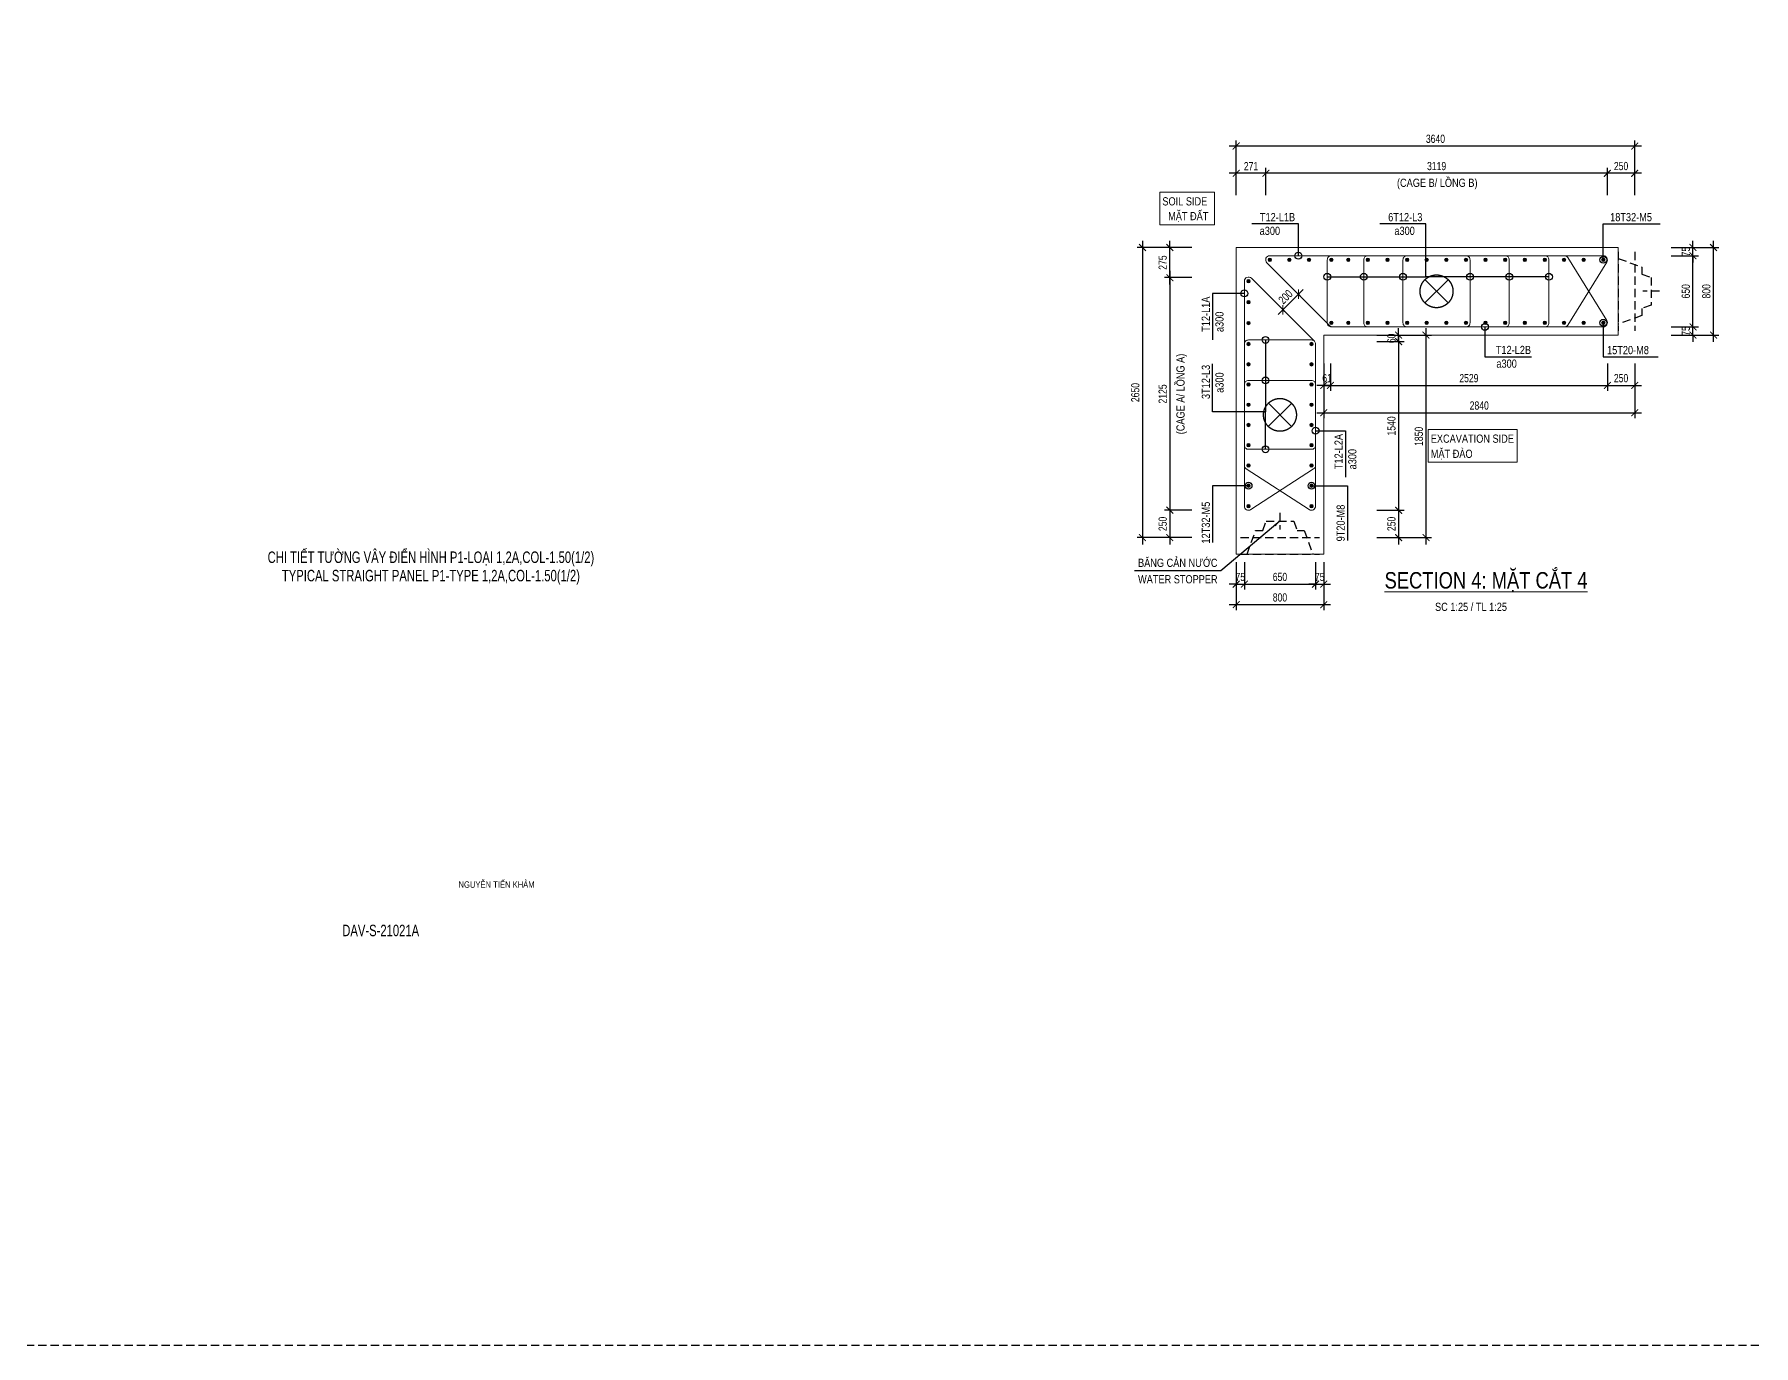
# Model space of a CAD drawing. Header units: millimetres. Extents: x 2611025 to 4139346, y -89870 to 101087.
# Drawn here: x 2967161 to 3029960, y -78018 to -30106 of the extents above; entities that cross this region are included whole.
import ezdxf
from ezdxf.enums import TextEntityAlignment as Align

# ---------------------------------------------------------------- set-up
doc = ezdxf.new("R2010")
doc.units = ezdxf.units.MM
doc.header["$LTSCALE"] = 1200
doc.header["$PDMODE"] = 35
doc.linetypes.add('CENTER', pattern=[2, 1.25, -0.25, 0.25, -0.25])
doc.linetypes.add('HIDDEN', pattern=[0.375, 0.25, -0.125])
for name, color, linetype, lineweight in [('BOUND', 3, 'Continuous', 20), ('CWS', 8, 'HIDDEN', 9), ('GRID', 74, 'CENTER', 15), ('LEADER', 8, 'Continuous', 9), ('MCT', 6, 'Continuous', 20), ('TCHI', 4, 'HIDDEN', 30), ('TEXTEN', 3, 'Continuous', 13), ('TEXTMA', 2, 'Continuous', 13), ('TEXTVN', 2, 'Continuous', 20), ('TIE', 4, 'Continuous', 13)]:
    doc.layers.add(name, color=color, linetype=linetype, lineweight=lineweight)
for name, color, linetype in [('CDC -TEXT KHUNG', 7, 'Continuous'), ('CDC.02.DIM', 1, 'Continuous'), ('CDC.04.HIDDEN', 8, 'HIDDEN'), ('CDC.11.NOTE', 8, 'Continuous'), ('CDC_06.TEXT', 2, 'Continuous'), ('MIE', 5, 'HIDDEN')]:
    doc.layers.add(name, color=color, linetype=linetype)
doc.styles.add('BIGTEXT', font='arial.ttf', dxfattribs={"width": 0.8})
doc.styles.add('DB_Arial', font='arial.ttf', dxfattribs={"width": 0.8})
doc.styles.add('KT CDC', font='arial.ttf', dxfattribs={"width": 0.85, "height": 200})
doc.styles.add('SMTEXT', font='arial.ttf', dxfattribs={"width": 0.75})
doc.dimstyles.new('BSV1-100', dxfattribs={"dimtxt": 300, "dimasz": 250, "dimexe": 200, "dimexo": 0, "dimgap": 108, "dimtad": 1, "dimdec": 0, "dimdsep": 46, "dimtxsty": 'SMTEXT', "dimblk": 'ARCHTICK', "dimcen": 100, "dimdle": 250, "dimclrd": 256, "dimclre": 256, "dimclrt": 1, "dimadec": 0, "dimazin": 0, "dimtfac": 1, "dimtdec": 0, "dimtix": 1, "dimtmove": 2, "dimatfit": 3, "dimfxl": 720, "dimfxlon": 1, "dimtolj": 1, "dimtzin": 0, "dimarcsym": 0})
doc.dimstyles.new('BSV25', dxfattribs={"dimtxt": 300, "dimasz": 250, "dimexe": 200, "dimexo": 0, "dimgap": 108, "dimtad": 1, "dimdec": 0, "dimlfac": 0.25, "dimdsep": 46, "dimtxsty": 'SMTEXT', "dimblk": 'ARCHTICK', "dimcen": 100, "dimdle": 250, "dimclrd": 256, "dimclre": 256, "dimclrt": 2, "dimadec": 0, "dimazin": 0, "dimtfac": 1, "dimtdec": 0, "dimtix": 1, "dimtmove": 2, "dimatfit": 3, "dimfxl": 800, "dimfxlon": 1, "dimtolj": 1, "dimtzin": 0, "dimarcsym": 0})

# ---------------------------------------------------------------- blocks, each defined once
blk = doc.blocks.new('cws800')
at = {"layer": 'CDC.04.HIDDEN'}
for p, q in [((-600, 1440), (-600, -1440)), ((0, 1440), (0, -1440))]:
    blk.add_line(p, q, dxfattribs=at)
for points in [[(0, 1200), (-860, 888), (-860, 627), (-1200, 507), (-1200, -507), (-860, -627), (-860, -888), (0, -1200)], [(-1500, 0), (-900, 0)]]:
    blk.add_lwpolyline(points, dxfattribs=at)
blk = doc.blocks.new('_ArchTick')
at = {"color": 0, "linetype": 'ByBlock', "const_width": 0.15}
blk.add_lwpolyline([(-0.5, -0.5), (0.5, 0.5)], dxfattribs=at)
blk = doc.blocks.new('*D407')
at = {"layer": 'CDC.02.DIM', "lineweight": -2, "transparency": 16777216}
for p, q in [((3010809, -34184), (3025869, -34184)), ((3011059, -34984), (3011059, -33984)), ((3025619, -34984), (3025619, -33984))]:
    blk.add_line(p, q, dxfattribs=at)
at = {"layer": 'Defpoints', "color": 0, "transparency": 16777216}
for p in [(3025619, -34184), (3011059, -37894), (3025619, -38054)]:
    blk.add_point(p, dxfattribs=at)
at = {"layer": 'CDC.02.DIM', "lineweight": -2, "transparency": 16777216, "xscale": 250, "yscale": 250, "zscale": 250, "rotation": 180}
blk.add_blockref('_ArchTick', (3011059, -34184), dxfattribs=at)
at = {"layer": 'CDC.02.DIM', "lineweight": -2, "transparency": 16777216, "xscale": 250, "yscale": 250, "zscale": 250}
blk.add_blockref('_ArchTick', (3025619, -34184), dxfattribs=at)
at = {"layer": 'CDC.02.DIM', "color": 2, "transparency": 16777216, "insert": (3018339, -33923), "char_height": 300, "attachment_point": 5, "style": 'SMTEXT'}
blk.add_mtext('\\A1;3640', dxfattribs=at)
blk = doc.blocks.new('*D408')
at = {"layer": 'CDC.02.DIM', "lineweight": -2, "transparency": 16777216}
for p, q in [((3024619, -35981), (3024619, -34981)), ((3025619, -35981), (3025619, -34981)), ((3025869, -35181), (3024369, -35181))]:
    blk.add_line(p, q, dxfattribs=at)
at = {"layer": 'Defpoints', "color": 0, "transparency": 16777216}
for p in [(3024619, -35181), (3024619, -37894), (3025619, -37894)]:
    blk.add_point(p, dxfattribs=at)
at = {"layer": 'CDC.02.DIM', "lineweight": -2, "transparency": 16777216, "xscale": 250, "yscale": 250, "zscale": 250, "rotation": 180}
blk.add_blockref('_ArchTick', (3024619, -35181), dxfattribs=at)
at = {"layer": 'CDC.02.DIM', "lineweight": -2, "transparency": 16777216, "xscale": 250, "yscale": 250, "zscale": 250}
blk.add_blockref('_ArchTick', (3025619, -35181), dxfattribs=at)
at = {"layer": 'CDC.02.DIM', "color": 2, "transparency": 16777216, "insert": (3025119, -34919), "char_height": 300, "attachment_point": 5, "style": 'SMTEXT'}
blk.add_mtext('\\A1;250', dxfattribs=at)
blk = doc.blocks.new('*D409')
at = {"layer": 'CDC.02.DIM', "lineweight": -2, "transparency": 16777216}
for p, q in [((3012144, -35981), (3012144, -34981)), ((3024619, -35981), (3024619, -34981)), ((3024869, -35181), (3011894, -35181))]:
    blk.add_line(p, q, dxfattribs=at)
at = {"layer": 'Defpoints', "color": 0, "transparency": 16777216}
for p in [(3012144, -35181), (3012144, -37894), (3024619, -37894)]:
    blk.add_point(p, dxfattribs=at)
at = {"layer": 'CDC.02.DIM', "lineweight": -2, "transparency": 16777216, "xscale": 250, "yscale": 250, "zscale": 250, "rotation": 180}
blk.add_blockref('_ArchTick', (3012144, -35181), dxfattribs=at)
at = {"layer": 'CDC.02.DIM', "lineweight": -2, "transparency": 16777216, "xscale": 250, "yscale": 250, "zscale": 250}
blk.add_blockref('_ArchTick', (3024619, -35181), dxfattribs=at)
at = {"layer": 'CDC.02.DIM', "color": 2, "transparency": 16777216, "insert": (3018381, -34919), "char_height": 300, "attachment_point": 5, "style": 'SMTEXT'}
blk.add_mtext('\\A1;3119', dxfattribs=at)
blk = doc.blocks.new('*D410')
at = {"layer": 'CDC.02.DIM', "lineweight": -2, "transparency": 16777216}
for p, q in [((3011059, -35981), (3011059, -34981)), ((3012144, -35981), (3012144, -34981)), ((3012394, -35181), (3010809, -35181))]:
    blk.add_line(p, q, dxfattribs=at)
at = {"layer": 'Defpoints', "color": 0, "transparency": 16777216}
for p in [(3011059, -35181), (3011059, -37894), (3012144, -37894)]:
    blk.add_point(p, dxfattribs=at)
at = {"layer": 'CDC.02.DIM', "lineweight": -2, "transparency": 16777216, "xscale": 250, "yscale": 250, "zscale": 250, "rotation": 180}
blk.add_blockref('_ArchTick', (3011059, -35181), dxfattribs=at)
at = {"layer": 'CDC.02.DIM', "lineweight": -2, "transparency": 16777216, "xscale": 250, "yscale": 250, "zscale": 250}
blk.add_blockref('_ArchTick', (3012144, -35181), dxfattribs=at)
at = {"layer": 'CDC.02.DIM', "color": 2, "transparency": 16777216, "insert": (3011601, -34922), "char_height": 300, "attachment_point": 5, "style": 'SMTEXT'}
blk.add_mtext('\\A1;271', dxfattribs=at)
blk = doc.blocks.new('mct1')
at = {"lineweight": 9}
h = blk.add_hatch(color=256, dxfattribs=at)
h.dxf.hatch_style = 1
h.paths.add_polyline_path([(-16, 0, 1), (16, 0, 1)])
blk.add_circle((0, 0), 16, dxfattribs=at)
blk = doc.blocks.new('*D411')
at = {"layer": 'CDC.02.DIM', "lineweight": -2, "transparency": 16777216}
for p, q in [((3017193, -41094), (3018193, -41094)), ((3017993, -40844), (3017993, -48743)), ((3017193, -48493), (3018193, -48493))]:
    blk.add_line(p, q, dxfattribs=at)
at = {"layer": 'Defpoints', "color": 0, "transparency": 16777216}
for p in [(3014259, -41094), (3014259, -48493), (3017993, -48493)]:
    blk.add_point(p, dxfattribs=at)
at = {"layer": 'CDC.02.DIM', "lineweight": -2, "transparency": 16777216, "xscale": 250, "yscale": 250, "zscale": 250}
for p, rotation in [((3017993, -41094), 90), ((3017993, -48493), 270)]:
    blk.add_blockref('_ArchTick', p, dxfattribs=dict(at, rotation=rotation))
at = {"layer": 'CDC.02.DIM', "color": 2, "transparency": 16777216, "insert": (3017732, -44794), "char_height": 300, "attachment_point": 5, "rotation": 90, "style": 'SMTEXT'}
blk.add_mtext('\\A1;1850', dxfattribs=at)
blk = doc.blocks.new('*D412')
at = {"layer": 'CDC.02.DIM', "lineweight": -2, "transparency": 16777216}
for p, q in [((3014501, -42130), (3014501, -43130)), ((3024619, -42130), (3024619, -43130)), ((3014251, -42930), (3024869, -42930))]:
    blk.add_line(p, q, dxfattribs=at)
at = {"layer": 'Defpoints', "color": 0, "transparency": 16777216}
for p in [(3014501, -41094), (3024619, -41094), (3024619, -42930)]:
    blk.add_point(p, dxfattribs=at)
at = {"layer": 'CDC.02.DIM', "lineweight": -2, "transparency": 16777216, "xscale": 250, "yscale": 250, "zscale": 250, "rotation": 180}
blk.add_blockref('_ArchTick', (3014501, -42930), dxfattribs=at)
at = {"layer": 'CDC.02.DIM', "lineweight": -2, "transparency": 16777216, "xscale": 250, "yscale": 250, "zscale": 250}
blk.add_blockref('_ArchTick', (3024619, -42930), dxfattribs=at)
at = {"layer": 'CDC.02.DIM', "color": 2, "transparency": 16777216, "insert": (3019560, -42669), "char_height": 300, "attachment_point": 5, "style": 'SMTEXT'}
blk.add_mtext('\\A1;2529', dxfattribs=at)
blk = doc.blocks.new('*D413')
at = {"layer": 'CDC.02.DIM', "lineweight": -2, "transparency": 16777216}
for p, q in [((3014259, -43130), (3014259, -44130)), ((3025619, -43130), (3025619, -44130)), ((3014009, -43930), (3025869, -43930))]:
    blk.add_line(p, q, dxfattribs=at)
at = {"layer": 'Defpoints', "color": 0, "transparency": 16777216}
for p in [(3014259, -41094), (3025619, -41094), (3025619, -43930)]:
    blk.add_point(p, dxfattribs=at)
at = {"layer": 'CDC.02.DIM', "lineweight": -2, "transparency": 16777216, "xscale": 250, "yscale": 250, "zscale": 250, "rotation": 180}
blk.add_blockref('_ArchTick', (3014259, -43930), dxfattribs=at)
at = {"layer": 'CDC.02.DIM', "lineweight": -2, "transparency": 16777216, "xscale": 250, "yscale": 250, "zscale": 250}
blk.add_blockref('_ArchTick', (3025619, -43930), dxfattribs=at)
at = {"layer": 'CDC.02.DIM', "color": 2, "transparency": 16777216, "insert": (3019939, -43669), "char_height": 300, "attachment_point": 5, "style": 'SMTEXT'}
blk.add_mtext('\\A1;2840', dxfattribs=at)
blk = doc.blocks.new('*D414')
at = {"layer": 'CDC.02.DIM', "lineweight": -2, "transparency": 16777216}
for p, q in [((3024619, -42130), (3024619, -43130)), ((3025619, -42130), (3025619, -43130)), ((3024369, -42930), (3025869, -42930))]:
    blk.add_line(p, q, dxfattribs=at)
at = {"layer": 'Defpoints', "color": 0, "transparency": 16777216}
for p in [(3024619, -41094), (3025619, -41094), (3025619, -42930)]:
    blk.add_point(p, dxfattribs=at)
at = {"layer": 'CDC.02.DIM', "lineweight": -2, "transparency": 16777216, "xscale": 250, "yscale": 250, "zscale": 250, "rotation": 180}
blk.add_blockref('_ArchTick', (3024619, -42930), dxfattribs=at)
at = {"layer": 'CDC.02.DIM', "lineweight": -2, "transparency": 16777216, "xscale": 250, "yscale": 250, "zscale": 250}
blk.add_blockref('_ArchTick', (3025619, -42930), dxfattribs=at)
at = {"layer": 'CDC.02.DIM', "color": 2, "transparency": 16777216, "insert": (3025119, -42669), "char_height": 300, "attachment_point": 5, "style": 'SMTEXT'}
blk.add_mtext('\\A1;250', dxfattribs=at)
blk = doc.blocks.new('*D415')
at = {"layer": 'CDC.02.DIM', "lineweight": -2, "transparency": 16777216}
for p, q in [((3016193, -41333), (3017193, -41333)), ((3016993, -41083), (3016993, -47743)), ((3016193, -47493), (3017193, -47493))]:
    blk.add_line(p, q, dxfattribs=at)
at = {"layer": 'Defpoints', "color": 0, "transparency": 16777216}
for p in [(3014259, -41333), (3014259, -47493), (3016993, -47493)]:
    blk.add_point(p, dxfattribs=at)
at = {"layer": 'CDC.02.DIM', "lineweight": -2, "transparency": 16777216, "xscale": 250, "yscale": 250, "zscale": 250}
for p, rotation in [((3016993, -41333), 90), ((3016993, -47493), 270)]:
    blk.add_blockref('_ArchTick', p, dxfattribs=dict(at, rotation=rotation))
at = {"layer": 'CDC.02.DIM', "color": 2, "transparency": 16777216, "insert": (3016732, -44413), "char_height": 300, "attachment_point": 5, "rotation": 90, "style": 'SMTEXT'}
blk.add_mtext('\\A1;1540', dxfattribs=at)
blk = doc.blocks.new('*D416')
at = {"layer": 'CDC.02.DIM', "lineweight": -2, "transparency": 16777216}
for p, q in [((3016193, -47493), (3017193, -47493)), ((3016993, -47243), (3016993, -48743)), ((3016193, -48493), (3017193, -48493))]:
    blk.add_line(p, q, dxfattribs=at)
at = {"layer": 'Defpoints', "color": 0, "transparency": 16777216}
for p in [(3014259, -47493), (3014259, -48493), (3016993, -48493)]:
    blk.add_point(p, dxfattribs=at)
at = {"layer": 'CDC.02.DIM', "lineweight": -2, "transparency": 16777216, "xscale": 250, "yscale": 250, "zscale": 250}
for p, rotation in [((3016993, -47493), 90), ((3016993, -48493), 270)]:
    blk.add_blockref('_ArchTick', p, dxfattribs=dict(at, rotation=rotation))
at = {"layer": 'CDC.02.DIM', "color": 2, "transparency": 16777216, "insert": (3016732, -47993), "char_height": 300, "attachment_point": 5, "rotation": 90, "style": 'SMTEXT'}
blk.add_mtext('\\A1;250', dxfattribs=at)
blk = doc.blocks.new('*D417')
at = {"layer": 'CDC.02.DIM', "lineweight": -2, "transparency": 16777216}
for p, q in [((3016193, -41094), (3017193, -41094)), ((3016193, -41333), (3017193, -41333)), ((3016993, -41094), (3016993, -40844)), ((3016993, -41333), (3016993, -41094)), ((3016993, -41333), (3016993, -41583))]:
    blk.add_line(p, q, dxfattribs=at)
at = {"layer": 'Defpoints', "color": 0, "transparency": 16777216}
for p in [(3014259, -41094), (3014259, -41333), (3016993, -41094)]:
    blk.add_point(p, dxfattribs=at)
at = {"layer": 'CDC.02.DIM', "lineweight": -2, "transparency": 16777216, "xscale": 250, "yscale": 250, "zscale": 250}
for p, rotation in [((3016993, -41094), 270), ((3016993, -41333), 90)]:
    blk.add_blockref('_ArchTick', p, dxfattribs=dict(at, rotation=rotation))
at = {"layer": 'CDC.02.DIM', "color": 2, "transparency": 16777216, "insert": (3016732, -41213), "char_height": 300, "attachment_point": 5, "rotation": 90, "style": 'SMTEXT'}
blk.add_mtext('\\A1;60', dxfattribs=at)
blk = doc.blocks.new('*D418')
at = {"layer": 'CDC.02.DIM', "lineweight": -2, "transparency": 16777216}
for p, q in [((3014259, -42130), (3014259, -43130)), ((3014501, -42130), (3014501, -43130)), ((3014259, -42930), (3014009, -42930)), ((3014501, -42930), (3014259, -42930)), ((3014501, -42930), (3014751, -42930))]:
    blk.add_line(p, q, dxfattribs=at)
at = {"layer": 'Defpoints', "color": 0, "transparency": 16777216}
for p in [(3014259, -41094), (3014501, -41094), (3014259, -42930)]:
    blk.add_point(p, dxfattribs=at)
at = {"layer": 'CDC.02.DIM', "lineweight": -2, "transparency": 16777216, "xscale": 250, "yscale": 250, "zscale": 250}
blk.add_blockref('_ArchTick', (3014259, -42930), dxfattribs=at)
at = {"layer": 'CDC.02.DIM', "lineweight": -2, "transparency": 16777216, "xscale": 250, "yscale": 250, "zscale": 250, "rotation": 180}
blk.add_blockref('_ArchTick', (3014501, -42930), dxfattribs=at)
at = {"layer": 'CDC.02.DIM', "color": 2, "transparency": 16777216, "insert": (3014380, -42669), "char_height": 300, "attachment_point": 5, "style": 'SMTEXT'}
blk.add_mtext('\\A1;61', dxfattribs=at)
blk = doc.blocks.new('*D419')
at = {"layer": 'CDC.02.DIM', "lineweight": -2, "transparency": 16777216}
for p, q in [((3028495, -41344), (3028495, -37644)), ((3027695, -37894), (3028695, -37894)), ((3027695, -41094), (3028695, -41094))]:
    blk.add_line(p, q, dxfattribs=at)
at = {"layer": 'Defpoints', "color": 0, "transparency": 16777216}
for p in [(3025019, -37894), (3028495, -37894), (3025019, -41094)]:
    blk.add_point(p, dxfattribs=at)
at = {"layer": 'CDC.02.DIM', "lineweight": -2, "transparency": 16777216, "xscale": 250, "yscale": 250, "zscale": 250}
for p, rotation in [((3028495, -37894), 90), ((3028495, -41094), 270)]:
    blk.add_blockref('_ArchTick', p, dxfattribs=dict(at, rotation=rotation))
at = {"layer": 'CDC.02.DIM', "color": 2, "transparency": 16777216, "insert": (3028234, -39494), "char_height": 300, "attachment_point": 5, "rotation": 90, "style": 'SMTEXT'}
blk.add_mtext('\\A1;800', dxfattribs=at)
blk = doc.blocks.new('*D420')
at = {"layer": 'CDC.02.DIM', "lineweight": -2, "transparency": 16777216}
for p, q in [((3026945, -40794), (3027945, -40794)), ((3027745, -40794), (3027745, -40544)), ((3027745, -41094), (3027745, -40794)), ((3026945, -41094), (3027945, -41094)), ((3027745, -41094), (3027745, -41344))]:
    blk.add_line(p, q, dxfattribs=at)
at = {"layer": 'Defpoints', "color": 0, "transparency": 16777216}
for p in [(3025019, -40794), (3027745, -40794), (3025019, -41094)]:
    blk.add_point(p, dxfattribs=at)
at = {"layer": 'CDC.02.DIM', "lineweight": -2, "transparency": 16777216, "xscale": 250, "yscale": 250, "zscale": 250}
for p, rotation in [((3027745, -40794), 270), ((3027745, -41094), 90)]:
    blk.add_blockref('_ArchTick', p, dxfattribs=dict(at, rotation=rotation))
at = {"layer": 'CDC.02.DIM', "color": 2, "transparency": 16777216, "insert": (3027484, -40944), "char_height": 300, "attachment_point": 5, "rotation": 90, "style": 'SMTEXT'}
blk.add_mtext('\\A1;75', dxfattribs=at)
blk = doc.blocks.new('*D421')
at = {"layer": 'CDC.02.DIM', "lineweight": -2, "transparency": 16777216}
for p, q in [((3026945, -38194), (3027945, -38194)), ((3027745, -41044), (3027745, -37944)), ((3026945, -40794), (3027945, -40794))]:
    blk.add_line(p, q, dxfattribs=at)
at = {"layer": 'Defpoints', "color": 0, "transparency": 16777216}
for p in [(3025019, -38194), (3027745, -38194), (3025019, -40794)]:
    blk.add_point(p, dxfattribs=at)
at = {"layer": 'CDC.02.DIM', "lineweight": -2, "transparency": 16777216, "xscale": 250, "yscale": 250, "zscale": 250}
for p, rotation in [((3027745, -38194), 90), ((3027745, -40794), 270)]:
    blk.add_blockref('_ArchTick', p, dxfattribs=dict(at, rotation=rotation))
at = {"layer": 'CDC.02.DIM', "color": 2, "transparency": 16777216, "insert": (3027484, -39494), "char_height": 300, "attachment_point": 5, "rotation": 90, "style": 'SMTEXT'}
blk.add_mtext('\\A1;650', dxfattribs=at)
blk = doc.blocks.new('*D422')
at = {"layer": 'CDC.02.DIM', "lineweight": -2, "transparency": 16777216}
for p, q in [((3027745, -37894), (3027745, -37644)), ((3026945, -37894), (3027945, -37894)), ((3026945, -38194), (3027945, -38194)), ((3027745, -38194), (3027745, -37894)), ((3027745, -38194), (3027745, -38444))]:
    blk.add_line(p, q, dxfattribs=at)
at = {"layer": 'Defpoints', "color": 0, "transparency": 16777216}
for p in [(3025019, -37894), (3025019, -38194), (3027745, -37894)]:
    blk.add_point(p, dxfattribs=at)
at = {"layer": 'CDC.02.DIM', "lineweight": -2, "transparency": 16777216, "xscale": 250, "yscale": 250, "zscale": 250}
for p, rotation in [((3027745, -37894), 270), ((3027745, -38194), 90)]:
    blk.add_blockref('_ArchTick', p, dxfattribs=dict(at, rotation=rotation))
at = {"layer": 'CDC.02.DIM', "color": 2, "transparency": 16777216, "insert": (3027484, -38044), "char_height": 300, "attachment_point": 5, "rotation": 90, "style": 'SMTEXT'}
blk.add_mtext('\\A1;75', dxfattribs=at)
blk = doc.blocks.new('*D423')
at = {"layer": 'CDC.02.DIM', "lineweight": -2, "transparency": 16777216}
for p, q in [((3007637, -37644), (3007637, -48743)), ((3008437, -37894), (3007437, -37894)), ((3008437, -48493), (3007437, -48493))]:
    blk.add_line(p, q, dxfattribs=at)
at = {"layer": 'Defpoints', "color": 0, "transparency": 16777216}
for p in [(3011059, -37894), (3007637, -48493), (3011059, -48493)]:
    blk.add_point(p, dxfattribs=at)
at = {"layer": 'CDC.02.DIM', "lineweight": -2, "transparency": 16777216, "xscale": 250, "yscale": 250, "zscale": 250}
for p, rotation in [((3007637, -37894), 90), ((3007637, -48493), 270)]:
    blk.add_blockref('_ArchTick', p, dxfattribs=dict(at, rotation=rotation))
at = {"layer": 'CDC.02.DIM', "color": 2, "transparency": 16777216, "insert": (3007376, -43194), "char_height": 300, "attachment_point": 5, "rotation": 90, "style": 'SMTEXT'}
blk.add_mtext('\\A1;2650', dxfattribs=at)
blk = doc.blocks.new('*D424')
at = {"layer": 'CDC.02.DIM', "lineweight": -2, "transparency": 16777216}
for p, q in [((3008637, -38745), (3008637, -47743)), ((3009437, -38995), (3008437, -38995)), ((3009437, -47493), (3008437, -47493))]:
    blk.add_line(p, q, dxfattribs=at)
at = {"layer": 'Defpoints', "color": 0, "transparency": 16777216}
for p in [(3011429, -38995), (3008637, -47493), (3011059, -47493)]:
    blk.add_point(p, dxfattribs=at)
at = {"layer": 'CDC.02.DIM', "lineweight": -2, "transparency": 16777216, "xscale": 250, "yscale": 250, "zscale": 250}
for p, rotation in [((3008637, -38995), 90), ((3008637, -47493), 270)]:
    blk.add_blockref('_ArchTick', p, dxfattribs=dict(at, rotation=rotation))
at = {"layer": 'CDC.02.DIM', "color": 2, "transparency": 16777216, "insert": (3008376, -43244), "char_height": 300, "attachment_point": 5, "rotation": 90, "style": 'SMTEXT'}
blk.add_mtext('\\A1;2125', dxfattribs=at)
blk = doc.blocks.new('*D425')
at = {"layer": 'CDC.02.DIM', "lineweight": -2, "transparency": 16777216}
for p, q in [((3009437, -47493), (3008437, -47493)), ((3008637, -47243), (3008637, -48743)), ((3009437, -48493), (3008437, -48493))]:
    blk.add_line(p, q, dxfattribs=at)
at = {"layer": 'Defpoints', "color": 0, "transparency": 16777216}
for p in [(3011059, -47493), (3008637, -48493), (3011059, -48493)]:
    blk.add_point(p, dxfattribs=at)
at = {"layer": 'CDC.02.DIM', "lineweight": -2, "transparency": 16777216, "xscale": 250, "yscale": 250, "zscale": 250}
for p, rotation in [((3008637, -47493), 90), ((3008637, -48493), 270)]:
    blk.add_blockref('_ArchTick', p, dxfattribs=dict(at, rotation=rotation))
at = {"layer": 'CDC.02.DIM', "color": 2, "transparency": 16777216, "insert": (3008376, -47993), "char_height": 300, "attachment_point": 5, "rotation": 90, "style": 'SMTEXT'}
blk.add_mtext('\\A1;250', dxfattribs=at)
blk = doc.blocks.new('*D426')
at = {"layer": 'CDC.02.DIM', "lineweight": -2, "transparency": 16777216}
for p, q in [((3008637, -39245), (3008637, -37644)), ((3009437, -37894), (3008437, -37894)), ((3009437, -38995), (3008437, -38995))]:
    blk.add_line(p, q, dxfattribs=at)
at = {"layer": 'Defpoints', "color": 0, "transparency": 16777216}
for p in [(3008637, -37894), (3011059, -37894), (3011429, -38995)]:
    blk.add_point(p, dxfattribs=at)
at = {"layer": 'CDC.02.DIM', "lineweight": -2, "transparency": 16777216, "xscale": 250, "yscale": 250, "zscale": 250}
for p, rotation in [((3008637, -37894), 90), ((3008637, -38995), 270)]:
    blk.add_blockref('_ArchTick', p, dxfattribs=dict(at, rotation=rotation))
at = {"layer": 'CDC.02.DIM', "color": 2, "transparency": 16777216, "insert": (3008376, -38444), "char_height": 300, "attachment_point": 5, "rotation": 90, "style": 'SMTEXT'}
blk.add_mtext('\\A1;275', dxfattribs=at)
blk = doc.blocks.new('*D427')
at = {"layer": 'CDC.02.DIM', "lineweight": -2, "transparency": 16777216}
for p, q in [((3011059, -50143), (3011059, -51143)), ((3014259, -50143), (3014259, -51143)), ((3010809, -50943), (3014509, -50943))]:
    blk.add_line(p, q, dxfattribs=at)
at = {"layer": 'Defpoints', "color": 0, "transparency": 16777216}
for p in [(3011059, -49093), (3014259, -49093), (3014259, -50943)]:
    blk.add_point(p, dxfattribs=at)
at = {"layer": 'CDC.02.DIM', "lineweight": -2, "transparency": 16777216, "xscale": 250, "yscale": 250, "zscale": 250, "rotation": 180}
blk.add_blockref('_ArchTick', (3011059, -50943), dxfattribs=at)
at = {"layer": 'CDC.02.DIM', "lineweight": -2, "transparency": 16777216, "xscale": 250, "yscale": 250, "zscale": 250}
blk.add_blockref('_ArchTick', (3014259, -50943), dxfattribs=at)
at = {"layer": 'CDC.02.DIM', "color": 2, "transparency": 16777216, "insert": (3012659, -50682), "char_height": 300, "attachment_point": 5, "style": 'SMTEXT'}
blk.add_mtext('\\A1;800', dxfattribs=at)
blk = doc.blocks.new('*D428')
at = {"layer": 'CDC.02.DIM', "lineweight": -2, "transparency": 16777216}
for p, q in [((3011059, -49393), (3011059, -50393)), ((3011359, -49393), (3011359, -50393)), ((3011059, -50193), (3010809, -50193)), ((3011059, -50193), (3011359, -50193)), ((3011359, -50193), (3011609, -50193))]:
    blk.add_line(p, q, dxfattribs=at)
at = {"layer": 'Defpoints', "color": 0, "transparency": 16777216}
for p in [(3011059, -49093), (3011359, -49093), (3011359, -50193)]:
    blk.add_point(p, dxfattribs=at)
at = {"layer": 'CDC.02.DIM', "lineweight": -2, "transparency": 16777216, "xscale": 250, "yscale": 250, "zscale": 250}
blk.add_blockref('_ArchTick', (3011059, -50193), dxfattribs=at)
at = {"layer": 'CDC.02.DIM', "lineweight": -2, "transparency": 16777216, "xscale": 250, "yscale": 250, "zscale": 250, "rotation": 180}
blk.add_blockref('_ArchTick', (3011359, -50193), dxfattribs=at)
at = {"layer": 'CDC.02.DIM', "color": 2, "transparency": 16777216, "insert": (3011209, -49933), "char_height": 300, "attachment_point": 5, "style": 'SMTEXT'}
blk.add_mtext('\\A1;75', dxfattribs=at)
blk = doc.blocks.new('*D429')
at = {"layer": 'CDC.02.DIM', "lineweight": -2, "transparency": 16777216}
for p, q in [((3011359, -49393), (3011359, -50393)), ((3013959, -49393), (3013959, -50393)), ((3011109, -50193), (3014209, -50193))]:
    blk.add_line(p, q, dxfattribs=at)
at = {"layer": 'Defpoints', "color": 0, "transparency": 16777216}
for p in [(3011359, -49093), (3013959, -49093), (3013959, -50193)]:
    blk.add_point(p, dxfattribs=at)
at = {"layer": 'CDC.02.DIM', "lineweight": -2, "transparency": 16777216, "xscale": 250, "yscale": 250, "zscale": 250, "rotation": 180}
blk.add_blockref('_ArchTick', (3011359, -50193), dxfattribs=at)
at = {"layer": 'CDC.02.DIM', "lineweight": -2, "transparency": 16777216, "xscale": 250, "yscale": 250, "zscale": 250}
blk.add_blockref('_ArchTick', (3013959, -50193), dxfattribs=at)
at = {"layer": 'CDC.02.DIM', "color": 2, "transparency": 16777216, "insert": (3012659, -49932), "char_height": 300, "attachment_point": 5, "style": 'SMTEXT'}
blk.add_mtext('\\A1;650', dxfattribs=at)
blk = doc.blocks.new('*D430')
at = {"layer": 'CDC.02.DIM', "lineweight": -2, "transparency": 16777216}
for p, q in [((3013959, -49393), (3013959, -50393)), ((3014259, -49393), (3014259, -50393)), ((3013959, -50193), (3013709, -50193)), ((3013959, -50193), (3014259, -50193)), ((3014259, -50193), (3014509, -50193))]:
    blk.add_line(p, q, dxfattribs=at)
at = {"layer": 'Defpoints', "color": 0, "transparency": 16777216}
for p in [(3013959, -49093), (3014259, -49093), (3014259, -50193)]:
    blk.add_point(p, dxfattribs=at)
at = {"layer": 'CDC.02.DIM', "lineweight": -2, "transparency": 16777216, "xscale": 250, "yscale": 250, "zscale": 250}
blk.add_blockref('_ArchTick', (3013959, -50193), dxfattribs=at)
at = {"layer": 'CDC.02.DIM', "lineweight": -2, "transparency": 16777216, "xscale": 250, "yscale": 250, "zscale": 250, "rotation": 180}
blk.add_blockref('_ArchTick', (3014259, -50193), dxfattribs=at)
at = {"layer": 'CDC.02.DIM', "color": 2, "transparency": 16777216, "insert": (3014109, -49933), "char_height": 300, "attachment_point": 5, "style": 'SMTEXT'}
blk.add_mtext('\\A1;75', dxfattribs=at)
blk = doc.blocks.new('tremie')
at = {"layer": 'MIE', "color": 74, "ltscale": 1000}
for p, q in [((424, -424), (-424, 424)), ((424, 424), (-424, -424))]:
    blk.add_line(p, q, dxfattribs=at)
at = {"layer": 'MIE', "ltscale": 500}
blk.add_circle((0, 0), 600, dxfattribs=at)
blk = doc.blocks.new('*D431')
at = {"layer": 'CDC.02.DIM', "lineweight": -2, "transparency": 16777216}
for p, q in [((3012588, -40343), (3013507, -39423)), ((3012765, -40166), (3012906, -40307)), ((3013331, -39600), (3013472, -39741))]:
    blk.add_line(p, q, dxfattribs=at)
at = {"layer": 'Defpoints', "color": 0, "transparency": 16777216}
for p in [(3012765, -40166), (3013331, -39600), (3013331, -39600)]:
    blk.add_point(p, dxfattribs=at)
at = {"layer": 'CDC.02.DIM', "lineweight": -2, "transparency": 16777216, "xscale": 250, "yscale": 250, "zscale": 250}
for p, rotation in [((3013331, -39600), 45), ((3012765, -40166), 225)]:
    blk.add_blockref('_ArchTick', p, dxfattribs=dict(at, rotation=rotation))
at = {"layer": 'CDC.02.DIM', "color": 2, "transparency": 16777216, "insert": (3012863, -39698), "char_height": 300, "attachment_point": 5, "rotation": 45, "style": 'SMTEXT'}
blk.add_mtext('\\A1;200', dxfattribs=at)

msp = doc.modelspace()

# ---------------------------------------------------------------- linework, layer by layer
at = {"layer": 'BOUND'}
msp.add_lwpolyline([(3025018.8, -41094), (3025018.8, -37894), (3011058.9, -37894), (3011058.9, -49093.2), (3014258.9, -49093.2), (3014258.9, -41094)], close=True, dxfattribs=at)
at = {"layer": 'TCHI'}
msp.add_lwpolyline([(2884868.8, 17806.3), (3104404.3, 17806.3), (3104404.3, -78017.7), (2884868.8, -78017.7)], close=True, dxfattribs=at)
at = {"layer": 'TEXTEN'}
msp.add_lwpolyline([(3008271.1, -37067.1), (3008271.1, -35867.1), (3010271.1, -35867.1), (3010271.1, -37067.1)], close=True, dxfattribs=at)
at = {"layer": 'TEXTEN', "elevation": 0}
msp.add_lwpolyline([(3018075.5, -45738.3), (3018075.5, -44538.3), (3021325.5, -44538.3), (3021325.5, -45738.3)], close=True, dxfattribs=at)
at = {"layer": 'TIE'}
for points in [[(3022606, -40794), (3023048.6, -40794, 0.2482328), (3023172.6, -40728.4), (3024592.8, -38428.4, 0.6022653), (3024468.8, -38194), (3012286.7, -38194, 0.6681786), (3012180.6, -38450.1), (3014480.6, -40750.1, 0.1989124), (3014586.7, -40794), (3024468.8, -40794, 0.6022653), (3024592.8, -40559.6), (3023172.6, -38259.6, 0.2482328), (3023048.6, -38194), (3022606, -38194)], [(3014986.5, -40794), (3014536.5, -40794, -0.4142136), (3014386.5, -40644), (3014386.5, -38344, -0.4142136), (3014536.5, -38194), (3014986.5, -38194)], [(3016319.7, -40794), (3015869.7, -40794, -0.4142136), (3015719.7, -40644), (3015719.7, -38344, -0.4142136), (3015869.7, -38194), (3016319.7, -38194)], [(3017752.9, -40794), (3017302.9, -40794, -0.4142136), (3017152.9, -40644), (3017152.9, -38344, -0.4142136), (3017302.9, -38194), (3017752.9, -38194)], [(3019002.6, -40794), (3019452.6, -40794, 0.4142136), (3019602.6, -40644), (3019602.6, -38344, 0.4142136), (3019452.6, -38194), (3019002.6, -38194)], [(3020435.8, -40794), (3020885.8, -40794, 0.4142136), (3021035.8, -40644), (3021035.8, -38344, 0.4142136), (3020885.8, -38194), (3020435.8, -38194)], [(3021884.4, -40794), (3022334.4, -40794, 0.4142136), (3022484.4, -40644), (3022484.4, -38344, 0.4142136), (3022334.4, -38194), (3021884.4, -38194)], [(3013958.9, -41421.8, 0.1989124), (3013915, -41315.8), (3011615, -39015.8, 0.6681786), (3011358.9, -39121.8), (3011358.9, -47343.2, 0.5933499), (3011590, -47469.4), (3013890, -45983, 0.2552171), (3013958.9, -45856.8), (3013958.9, -45408.9)], [(3013958.9, -41871.8), (3013958.9, -41421.8, 0.4142136), (3013808.9, -41271.8), (3011508.9, -41271.8, 0.4142136), (3011358.9, -41421.8), (3011358.9, -41871.8)], [(3011358.9, -45408.9), (3011358.9, -45856.8, 0.2552171), (3011427.8, -45983), (3013727.8, -47469.4, 0.5933499), (3013958.9, -47343.2), (3013958.9, -41421.8)], [(3013958.9, -43350.2), (3013958.9, -42900.2, 0.4142136), (3013808.9, -42750.2), (3011508.9, -42750.2, 0.4142136), (3011358.9, -42900.2), (3011358.9, -43350.2)], [(3013958.9, -44667.7), (3013958.9, -45117.7, -0.4142136), (3013808.9, -45267.7), (3011508.9, -45267.7, -0.4142136), (3011358.9, -45117.7), (3011358.9, -44667.7)]]:
    msp.add_lwpolyline(points, format="xyb", dxfattribs=at)

# ---------------------------------------------------------------- block references
at = {"layer": 'CWS', "xscale": -1}
for p, rotation in [((3025018.8, -39494), 359.9999999999849), ((3012658.9, -49093.2), 89.99999999999993)]:
    msp.add_blockref('cws800', p, dxfattribs=dict(at, rotation=rotation))
at = {"layer": 'GRID', "rotation": 269.6724061558663}
for p in [(3018377.7, -39494), (3012658.9, -44008.9)]:
    msp.add_blockref('tremie', p, dxfattribs=at)
at = {"layer": 'MCT', "yscale": 4, "zscale": 4}
for p, xscale, rotation in [((3012286.7, -38344), -3.999999999999999, 315.6159190641258), ((3013003.3, -38344), -4, 315.6159190641255), ((3013719.9, -38344), -4, 315.6159190641255), ((3014536.5, -38344), -4, 315.6159190641255), ((3015153.1, -38344), -4, 315.6159190641255), ((3015869.7, -38344), -4, 315.6159190641255), ((3016586.3, -38344), -4, 315.6159190641255), ((3017302.9, -38344), -4, 315.6159190641255), ((3018019.4, -38344), -4, 315.6159190641255), ((3018736, -38344), -4, 315.6159190641255), ((3019452.6, -38344), -4, 315.6159190641255), ((3020169.2, -38344), -4, 315.6159190641255), ((3020885.8, -38344), -4, 315.6159190641255), ((3021602.4, -38344), -4, 315.6159190641255), ((3022334.4, -38344), -4, 315.6159190641255), ((3023035.6, -38344), -4, 315.6159190641255), ((3023752.2, -38344), -4, 315.6159190641255), ((3024468.8, -38344), -4, 315.6159190641255), ((3011508.9, -39121.8), -3.999999999999999, 315.6159190641258), ((3011508.9, -39888.5), -3.999999999999999, 315.6159190641258), ((3011508.9, -40655.2), -3.999999999999999, 315.6159190641258), ((3014536.5, -40644), 4, 224.3840809358744), ((3015153.1, -40644), 4, 224.3840809358744), ((3015869.7, -40644), 4, 224.3840809358744), ((3016586.3, -40644), 4, 224.3840809358744), ((3017302.9, -40644), 4, 224.3840809358744), ((3018019.4, -40644), 4, 224.3840809358744), ((3018736, -40644), 4, 224.3840809358744), ((3019452.6, -40644), 4, 224.3840809358744), ((3020169.2, -40644), 4, 224.3840809358744), ((3020885.8, -40644), 4, 224.3840809358744), ((3021602.4, -40644), 4, 224.3840809358744), ((3022334.4, -40644), 4, 224.3840809358744), ((3023035.6, -40644), 4, 224.3840809358744), ((3023752.2, -40644), 4, 224.3840809358744), ((3024468.8, -40644), 4, 224.3840809358744), ((3011508.9, -41421.8), -3.999999999999999, 315.6159190641258), ((3013808.9, -41421.8), -3.999999999999999, 315.6159190641258), ((3011508.9, -42161), -3.999999999999999, 315.6159190641258), ((3013808.9, -42161), -3.999999999999999, 315.6159190641258), ((3011508.9, -42900.2), -3.999999999999999, 315.6159190641258), ((3013808.9, -42900.2), -3.999999999999999, 315.6159190641258), ((3011508.9, -43639.3), -3.999999999999999, 315.6159190641258), ((3013808.9, -43639.3), -3.999999999999999, 315.6159190641258), ((3011508.9, -44378.5), -3.999999999999999, 315.6159190641258), ((3013808.9, -44378.5), -3.999999999999999, 315.6159190641258), ((3011508.9, -45117.7), -3.999999999999999, 315.6159190641258), ((3013808.9, -45117.7), -3.999999999999999, 315.6159190641258), ((3011508.9, -45856.8), -3.999999999999999, 315.6159190641258), ((3013808.9, -45856.8), -3.999999999999999, 315.6159190641258), ((3011508.9, -46596), -3.999999999999999, 315.6159190641258), ((3013808.9, -46596), -3.999999999999999, 315.6159190641258), ((3011508.9, -47343.2), -3.999999999999999, 315.6159190641258), ((3013808.9, -47343.2), -3.999999999999999, 315.6159190641258)]:
    msp.add_blockref('mct1', p, dxfattribs=dict(at, xscale=xscale, rotation=rotation))

# ---------------------------------------------------------------- texts
at = {"layer": 'CDC -TEXT KHUNG', "style": 'KT CDC', "width": 0.85}
msp.add_text('NGUYỄN TIẾN KHẢM', height=234, dxfattribs=at).set_placement((2982652.9, -61287.8))
at = {"layer": 'CDC_06.TEXT', "color": 4, "style": 'BIGTEXT', "width": 0.7}
for s, p in [('CHI TIẾT TƯỜNG VÂY ĐIỂN HÌNH P1-LOẠI 1,2A,COL-1.50(1/2)', (2981645.2, -49210.3)), ('TYPICAL STRAIGHT PANEL P1-TYPE 1,2A,COL-1.50(1/2)', (2981645.2, -49933.6))]:
    msp.add_text(s, height=420, dxfattribs=at).set_placement(p, align=Align.MIDDLE)
at = {"layer": 'CDC_06.TEXT', "color": 2, "linetype": 'ByBlock', "style": 'SMTEXT', "width": 0.7}
msp.add_text('DAV-S-21021A', height=420, dxfattribs=at).set_placement((2979810.5, -62848.7), align=Align.MIDDLE)
at = {"layer": 'TEXTEN', "style": 'DB_Arial', "width": 0.8}
for s, p in [('T12-L1B', (3013212.6, -36934)), ('6T12-L3', (3017860.4, -36934)), ('a300', (3017585.2, -37434)), ('T12-L2B', (3021830.5, -41786.3))]:
    msp.add_text(s, height=300, dxfattribs=at).set_placement(p, align=Align.RIGHT)
for p in [(3011917.8, -37434), (3020565.3, -42286.3)]:
    msp.add_text('a300', height=300, dxfattribs=at).set_placement(p)
for s, p in [('T12-L1A', (3010098.8, -39686.9)), ('3T12-L3', (3010100.5, -42181)), ('a300', (3010600.5, -42456.2)), ('T12-L2A', (3014951.2, -44706.3))]:
    msp.add_text(s, height=300, rotation=90, dxfattribs=at).set_placement(p, align=Align.RIGHT)
for p in [(3010598.8, -40981.7), (3015451.2, -46001.1)]:
    msp.add_text('a300', height=300, rotation=90, dxfattribs=at).set_placement(p)
at = {"layer": 'TEXTMA', "style": 'DB_Arial', "width": 0.8}
for s, p in [('18T32-M5', (3024719.8, -36934)), ('15T20-M8', (3024607.4, -41791.6))]:
    msp.add_text(s, height=300, dxfattribs=at).set_placement(p)
for s, rotation, p in [('12T32-M5', 90, (3010100.5, -48709.9)), ('9T20-M8', 90, (3015025.8, -48631.6)), ('BĂNG CẢN NƯỚC', 360, (3007475.3, -49564.5)), ('WATER STOPPER', 360, (3007475.3, -50164.5))]:
    msp.add_text(s, height=300, rotation=rotation, dxfattribs=at).set_placement(p)
at = {"layer": 'TEXTVN', "style": 'DB_Arial', "width": 0.8}
for s, p in [('(CAGE B/ LỒNG B)', (3016932.2, -35678.7, 0)), ('MẶT ĐẤT', (3008573.4, -36895.5)), ('EXCAVATION SIDE', (3018168.1, -45027.7)), ('MẶT ĐÀO', (3018168.1, -45580.3))]:
    msp.add_text(s, height=300, dxfattribs=at).set_placement(p)
msp.add_text('SOIL SIDE', height=300, dxfattribs=at).set_placement((3010003.4, -36356.5, 0), align=Align.RIGHT)
msp.add_text('(CAGE A/ LỒNG A)', height=300, rotation=90, dxfattribs=at).set_placement((3009174.9, -44717.2, 0))
at = {"layer": 'TEXTVN', "lineweight": 20, "style": 'DB_Arial', "width": 0.8}
msp.add_text('%%USECTION 4: MẶT CẮT 4', height=600, dxfattribs=at).set_placement((3023893.6, -50353.7, 0), align=Align.RIGHT)
msp.add_text('SC 1:25 / TL 1:25', height=300, dxfattribs=at).set_placement((3018323.6, -51172.6, 0))

# ---------------------------------------------------------------- dimensions: what is measured, and where the dimension line sits
at = {"layer": 'CDC.02.DIM'}
for base, p1, p2, picture, middle in [((3025618.8, -34183.9), (3011058.9, -37894), (3025618.8, -38053.8), '*D407', (3018338.8, -33922.6)), ((3011058.9, -35180.6), (3012143.7, -37894), (3011058.9, -37894), '*D410', (3011601.3, -34922)), ((3012143.7, -35180.6), (3024618.8, -37894), (3012143.7, -37894), '*D409', (3018381.2, -34919.3)), ((3024618.8, -35180.6), (3025618.8, -37894), (3024618.8, -37894), '*D408', (3025118.8, -34919.4)), ((3025618.8, -43930.4), (3014258.9, -41094), (3025618.8, -41094), '*D413', (3019938.8, -43669.2)), ((3014258.9, -42930.4), (3014501.4, -41094), (3014258.9, -41094), '*D418', (3014380.1, -42669.2)), ((3024618.8, -42930.4), (3014501.4, -41094), (3024618.8, -41094), '*D412', (3019560.1, -42669.2)), ((3025618.8, -42930.4), (3024618.8, -41094), (3025618.8, -41094), '*D414', (3025118.8, -42669.2)), ((3014258.9, -50943.2), (3011058.9, -49093.2), (3014258.9, -49093.2), '*D427', (3012658.9, -50682.1)), ((3011358.9, -50193.2), (3011058.9, -49093.2), (3011358.9, -49093.2), '*D428', (3011208.9, -49932.7)), ((3013958.9, -50193.2), (3011358.9, -49093.2), (3013958.9, -49093.2), '*D429', (3012658.9, -49932.1)), ((3014258.9, -50193.2), (3013958.9, -49093.2), (3014258.9, -49093.2), '*D430', (3014108.9, -49932.7))]:
    dim = msp.add_linear_dim(base=base, p1=p1, p2=p2, dimstyle='BSV25', dxfattribs=at)
    dim.commit()
    dim.dimension.update_dxf_attribs({"geometry": picture, "text_midpoint": middle})
for base, p1, p2, picture, middle in [((3007637.2, -48493.2), (3011058.9, -37894), (3011058.9, -48493.2), '*D423', (3007376.1, -43193.6)), ((3008637.2, -37894), (3011429.2, -38994.7), (3011058.9, -37894), '*D426', (3008376.1, -38444.4)), ((3028495, -37894), (3025018.8, -41094), (3025018.8, -37894), '*D419', (3028233.9, -39494)), ((3027745, -37894), (3025018.8, -38194), (3025018.8, -37894), '*D422', (3027484.5, -38044)), ((3027745, -38194), (3025018.8, -40794), (3025018.8, -38194), '*D421', (3027483.9, -39494)), ((3008637.2, -47493.2), (3011429.2, -38994.7), (3011058.9, -47493.2), '*D424', (3008376.1, -43243.9)), ((3027745, -40794), (3025018.8, -41094), (3025018.8, -40794), '*D420', (3027484.5, -40944)), ((3017993.1, -48493.2), (3014258.9, -41094), (3014258.9, -48493.2), '*D411', (3017732, -44793.6)), ((3016993.1, -41094), (3014258.9, -41332.8), (3014258.9, -41094), '*D417', (3016732, -41213.4)), ((3016993.1, -47493.2), (3014258.9, -41332.8), (3014258.9, -47493.2), '*D415', (3016732, -44413)), ((3008637.2, -48493.2), (3011058.9, -47493.2), (3011058.9, -48493.2), '*D425', (3008376.1, -47993.2)), ((3016993.1, -48493.2), (3014258.9, -47493.2), (3014258.9, -48493.2), '*D416', (3016732, -47993.2))]:
    dim = msp.add_linear_dim(base=base, p1=p1, p2=p2, angle=90, dimstyle='BSV25', dxfattribs=at)
    dim.commit()
    dim.dimension.update_dxf_attribs({"geometry": picture, "text_midpoint": middle})
dim = msp.add_aligned_dim(p1=(3012765, -40165.8), p2=(3013330.6, -39600.1), distance=0, dimstyle='BSV25', dxfattribs=at)
dim.commit()
dim.dimension.update_dxf_attribs({"geometry": '*D431', "text_midpoint": (3012863.1, -39698.2)})

# ---------------------------------------------------------------- leaders
at = {"layer": 'CDC.11.NOTE'}
msp.add_leader([(3012658.9, -47893.2), (3010494.4, -49704.8), (3007340.9, -49704.8)], dimstyle='BSV1-100', override={"dimgap": 108, "dimtad": 0}, dxfattribs=at)
at = {"layer": 'LEADER'}
for points in [[(3013330.3, -38194), (3013330.3, -37034), (3011632, -37034)], [(3014386.5, -38964), (3017990.9, -38964), (3017990.9, -37034), (3016305.7, -37034)], [(3015719.7, -38964), (3017990.9, -38964), (3017990.9, -37034), (3016305.7, -37034)], [(3022484.4, -38964), (3017990.9, -38964), (3017990.9, -37034), (3016305.7, -37034)], [(3019602.6, -38964), (3017990.9, -38964), (3017990.9, -37034), (3016305.7, -37034)], [(3021035.8, -38964), (3017990.9, -38964), (3017990.9, -37034), (3016305.7, -37034)], [(3017152.9, -38964), (3017990.9, -38964), (3017990.9, -37034), (3016305.7, -37034)], [(3024468.8, -38344), (3024468.8, -37034), (3026548.4, -37034)], [(3011358.9, -39569.2), (3010198.8, -39569.2), (3010198.8, -41267.6)], [(3020147.1, -40794), (3020147.1, -41886.3), (3021845.4, -41886.3)], [(3024468.8, -40644), (3024468.8, -41886.3), (3026477.4, -41886.3)], [(3012130.5, -41271.8), (3012130.5, -43902.7), (3010200.5, -43902.7), (3010200.5, -42146.7)], [(3012130.5, -42750.2), (3012130.5, -43902.7), (3010200.5, -43902.7), (3010200.5, -42146.7)], [(3012130.5, -45267.7), (3012130.5, -43902.7), (3010200.5, -43902.7), (3010200.5, -42146.7)], [(3013958.9, -44588.6), (3015051.2, -44588.6), (3015051.2, -46287)], [(3011510.5, -46596), (3010200.5, -46596), (3010200.5, -48675.6)], [(3013810.5, -46596), (3015120.6, -46596), (3015120.6, -48604.7)]]:
    msp.add_leader(points, dimstyle='BSV25', override={"dimldrblk": 'Origin'}, dxfattribs=at)

doc.saveas('drawing.dxf')
